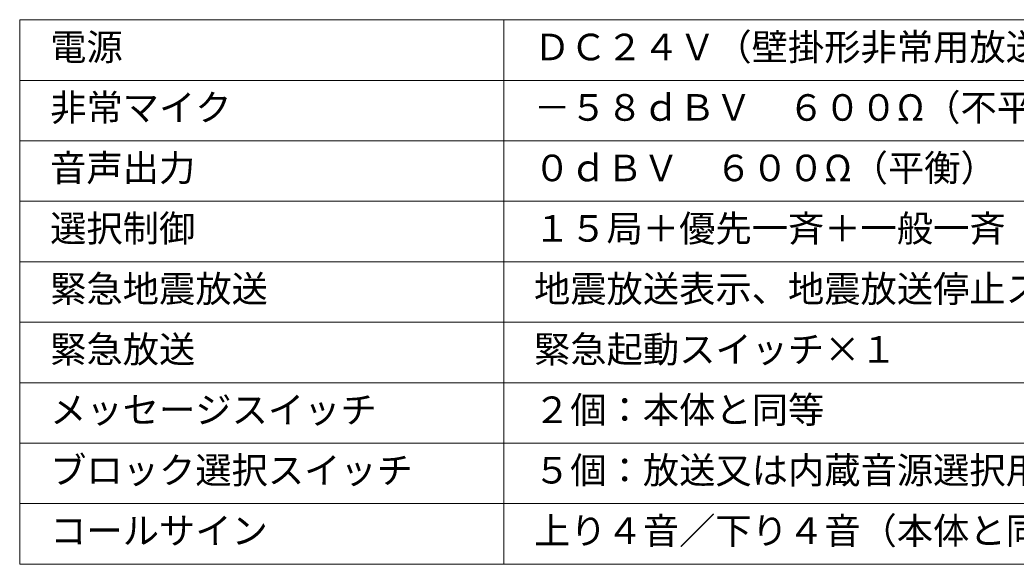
# Model space of a CAD drawing. Units: millimetres, scale not verified. Extents: x -62 to 63, y -56 to 57.
# Drawn here: x -62.5 to 19.9, y -56.5 to -11.5 of the extents above; entities that cross this region are included whole.
import ezdxf
from ezdxf.enums import TextEntityAlignment as Align

# ---------------------------------------------------------------- set-up
doc = ezdxf.new("R2010")
doc.units = ezdxf.units.MM
doc.header["$LTSCALE"] = 0.125
doc.layers.add('0-2_MOJI1', color=7, linetype='Continuous')
doc.layers.add('0-3_WAKU', color=1, linetype='Continuous', lineweight=18)
doc.styles.add('ＭＳ ゴシック', font='')
doc.styles.get('ＭＳ ゴシック').set_extended_font_data('MS Gothic')

msp = doc.modelspace()

# ---------------------------------------------------------------- linework, layer by layer
at = {"layer": '0-3_WAKU', "color": 4}
for p, q in [((-62.4907, -11.4959), (-62.4907, -56.4959)), ((62.5093, -11.4959), (-62.4907, -11.4959)), ((-22.4907, -56.4959), (-22.4907, -11.4959)), ((-62.4907, -56.4959), (62.5093, -56.4959))]:
    msp.add_line(p, q, dxfattribs=at)
at = {"layer": '0-3_WAKU'}
for p, q in [((-62.4907, -16.4959), (62.5093, -16.4959)), ((62.5093, -21.4959), (-62.4907, -21.4959)), ((-62.4907, -26.4959), (62.5093, -26.4959)), ((-62.4907, -31.4959), (62.5093, -31.4959)), ((-62.4907, -36.4959), (62.5093, -36.4959)), ((-62.4907, -41.4959), (62.5093, -41.4959)), ((-62.4907, -46.4959), (62.5093, -46.4959)), ((-62.4907, -51.4959), (62.5093, -51.4959))]:
    msp.add_line(p, q, dxfattribs=at)

# ---------------------------------------------------------------- texts
at = {"layer": '0-2_MOJI1', "style": 'ＭＳ ゴシック'}
for s, p in [('電源', (-59.9907, -15.4959)), ('ＤＣ２４Ｖ（壁掛形非常用放送設備より供給）', (-19.9907, -15.4959)), ('－５８ｄＢＶ\u3000６００Ω（不平衡）\u3000ＡＧＣ付', (-19.9907, -20.4959)), ('非常マイク', (-59.9907, -20.4959)), ('音声出力', (-59.9907, -25.4959)), ('０ｄＢＶ\u3000６００Ω（平衡）', (-19.9907, -25.4959)), ('選択制御', (-59.9907, -30.4959)), ('１５局＋優先一斉＋一般一斉', (-19.9907, -30.4959)), ('緊急地震放送', (-59.9907, -35.4959)), ('地震放送表示、地震放送停止スイッチ', (-19.9907, -35.4959)), ('緊急放送', (-59.9907, -40.4959)), ('緊急起動スイッチ×１', (-19.9907, -40.4959)), ('メッセージスイッチ', (-59.9907, -45.4959)), ('２個：本体と同等', (-19.9907, -45.4959)), ('ブロック選択スイッチ', (-59.9907, -50.4959)), ('５個：放送又は内蔵音源選択用（本体と同等）', (-19.9907, -50.4959)), ('コールサイン', (-59.9907, -55.4959)), ('上り４音／下り４音（本体と同等）', (-19.9907, -55.4959))]:
    msp.add_text(s, height=2.199, dxfattribs=at).set_placement(p, align=Align.BOTTOM_LEFT)

doc.saveas('drawing.dxf')
